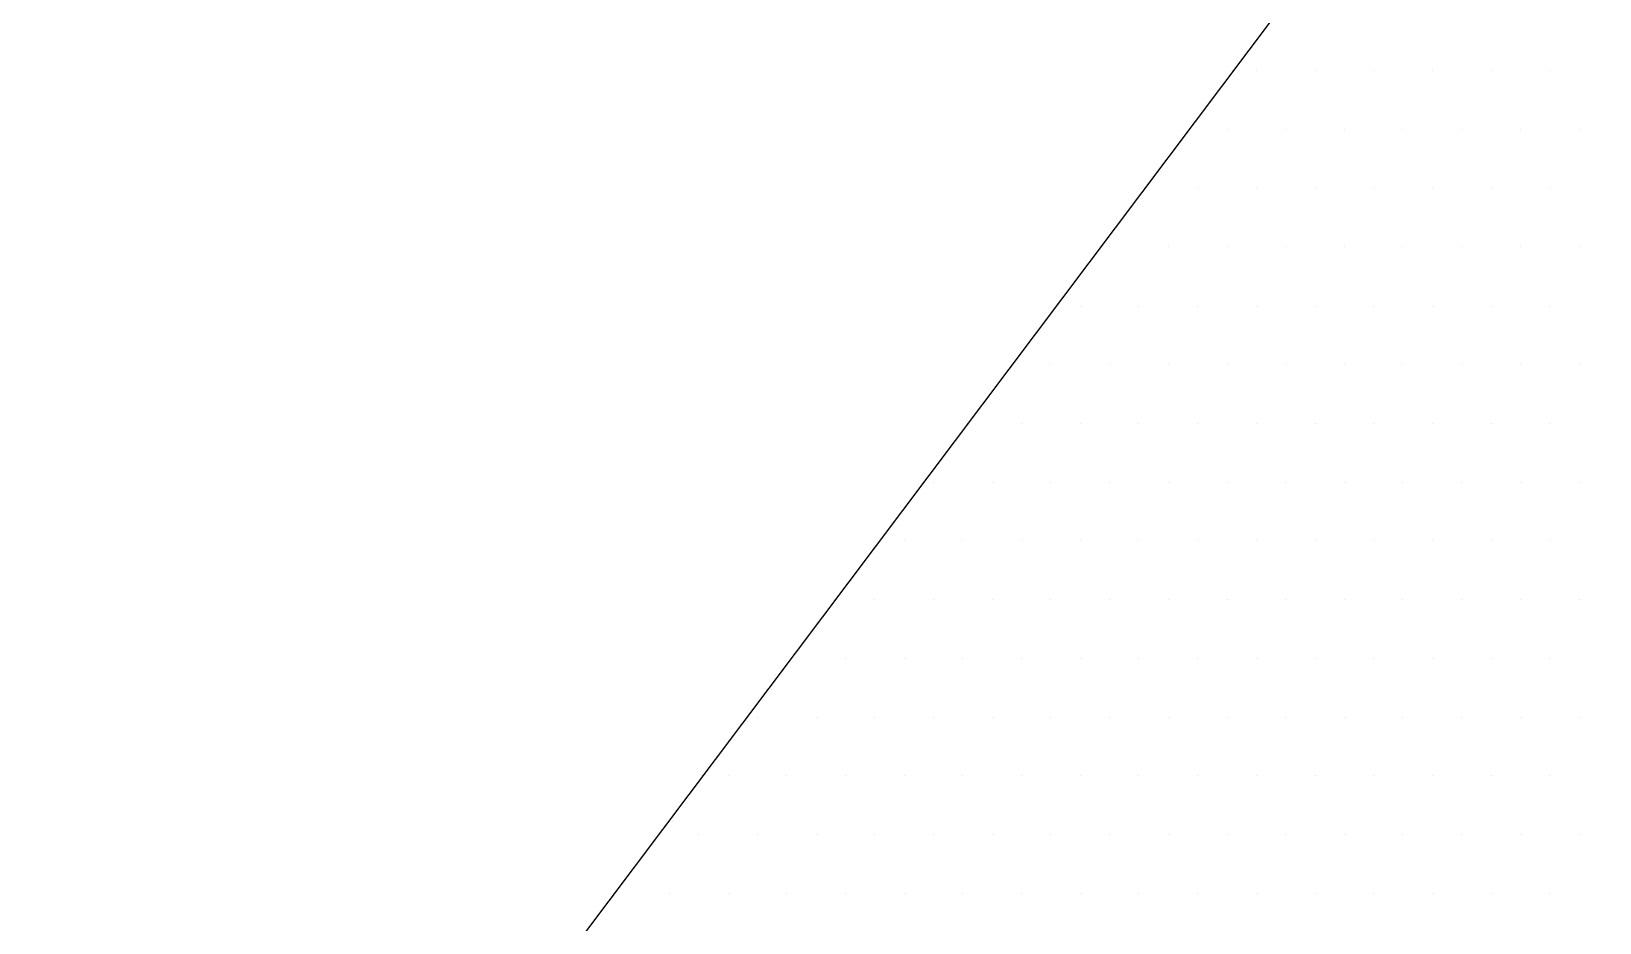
# Paper-space layout 'Layout1' of a CAD drawing. Extents: x -43 to 2298, y -18 to 768.
# Drawn here: x 1435.62 to 1438.071, y 75.698 to 77.09 of the extents above; entities that cross this region are included whole.
import ezdxf

# ---------------------------------------------------------------- set-up
doc = ezdxf.new("R2010")
doc.units = 0
doc.header["$LTSCALE"] = 2
doc.linetypes.add('CACHEX2', pattern=[0.75, 0.5, -0.25])
doc.layers.add('CARTOUCHE', color=7, linetype='Continuous')
doc.layers.add('LOGO', color=7, linetype='Continuous')

# ---------------------------------------------------------------- blocks, each defined once
blk = doc.blocks.new('A$C715108E3')
at = {"layer": 'LOGO', "color": 131}
for p, q in [((4.7579, -8.0102), (4.7579, -8.0102)), ((4.7952, -8.0102), (4.7952, -8.0102)), ((4.8868, -8.0102), (4.8868, -8.0102)), ((4.9788, -8.0102), (4.9788, -8.0102)), ((5.0705, -8.0102), (5.0705, -8.0102)), ((5.1621, -8.0102), (5.1621, -8.0102)), ((5.2538, -8.0102), (5.2538, -8.0102)), ((4.6887, -8.1026), (4.6887, -8.1026)), ((4.7492, -8.1026), (4.7492, -8.1026)), ((4.8413, -8.1026), (4.8413, -8.1026)), ((4.9329, -8.1026), (4.9329, -8.1026)), ((5.0242, -8.1026), (5.0242, -8.1026)), ((5.1164, -8.1026), (5.1164, -8.1026)), ((5.208, -8.1026), (5.208, -8.1026)), ((5.2993, -8.1026), (5.2993, -8.1026)), ((4.6197, -8.1941), (4.6197, -8.1941)), ((4.7035, -8.1941), (4.7035, -8.1941)), ((4.7952, -8.1941), (4.7952, -8.1941)), ((4.8868, -8.1941), (4.8868, -8.1941)), ((4.9788, -8.1941), (4.9788, -8.1941)), ((5.0705, -8.1941), (5.0705, -8.1941)), ((5.1621, -8.1941), (5.1621, -8.1941)), ((5.2538, -8.1941), (5.2538, -8.1941)), ((4.5506, -8.2855), (4.5506, -8.2855)), ((4.5659, -8.2855), (4.5659, -8.2855)), ((4.658, -8.2855), (4.658, -8.2855)), ((4.7492, -8.2855), (4.7492, -8.2855)), ((4.8413, -8.2855), (4.8413, -8.2855)), ((4.9329, -8.2855), (4.9329, -8.2855)), ((5.0242, -8.2855), (5.0242, -8.2855)), ((5.1164, -8.2855), (5.1164, -8.2855)), ((5.208, -8.2855), (5.208, -8.2855)), ((5.2993, -8.2855), (5.2993, -8.2855)), ((4.4814, -8.3777), (4.4814, -8.3777)), ((4.5202, -8.3777), (4.5202, -8.3777)), ((4.6115, -8.3777), (4.6115, -8.3777)), ((4.7035, -8.3777), (4.7035, -8.3777)), ((4.7952, -8.3777), (4.7952, -8.3777)), ((4.8868, -8.3777), (4.8868, -8.3777)), ((4.9788, -8.3777), (4.9788, -8.3777)), ((5.0705, -8.3777), (5.0705, -8.3777)), ((5.1621, -8.3777), (5.1621, -8.3777)), ((5.2538, -8.3777), (5.2538, -8.3777)), ((4.4125, -8.4692), (4.4125, -8.4692)), ((4.4739, -8.4692), (4.4739, -8.4692)), ((4.5659, -8.4692), (4.5659, -8.4692)), ((4.658, -8.4692), (4.658, -8.4692)), ((4.7492, -8.4692), (4.7492, -8.4692)), ((4.8413, -8.4692), (4.8413, -8.4692)), ((4.9329, -8.4692), (4.9329, -8.4692)), ((5.0242, -8.4692), (5.0242, -8.4692)), ((5.1164, -8.4692), (5.1164, -8.4692)), ((5.208, -8.4692), (5.208, -8.4692)), ((5.2993, -8.4692), (5.2993, -8.4692)), ((4.3433, -8.5607), (4.3433, -8.5607)), ((4.4282, -8.5607), (4.4282, -8.5607)), ((4.5202, -8.5607), (4.5202, -8.5607)), ((4.6115, -8.5607), (4.6115, -8.5607)), ((4.7035, -8.5607), (4.7035, -8.5607)), ((4.7952, -8.5607), (4.7952, -8.5607)), ((4.8868, -8.5607), (4.8868, -8.5607)), ((4.9788, -8.5607), (4.9788, -8.5607)), ((5.0705, -8.5607), (5.0705, -8.5607)), ((5.1621, -8.5607), (5.1621, -8.5607)), ((5.2538, -8.5607), (5.2538, -8.5607)), ((4.2745, -8.6529), (4.2745, -8.6529)), ((4.2906, -8.6529), (4.2906, -8.6529)), ((4.3827, -8.6529), (4.3827, -8.6529)), ((4.4739, -8.6529), (4.4739, -8.6529)), ((4.5659, -8.6529), (4.5659, -8.6529)), ((4.658, -8.6529), (4.658, -8.6529)), ((4.7492, -8.6529), (4.7492, -8.6529)), ((4.8413, -8.6529), (4.8413, -8.6529)), ((4.9329, -8.6529), (4.9329, -8.6529)), ((5.0242, -8.6529), (5.0242, -8.6529)), ((5.1164, -8.6529), (5.1164, -8.6529)), ((5.208, -8.6529), (5.208, -8.6529)), ((5.2993, -8.6529), (5.2993, -8.6529)), ((4.2054, -8.7443), (4.2054, -8.7443)), ((4.2445, -8.7443), (4.2445, -8.7443)), ((4.3364, -8.7443), (4.3364, -8.7443)), ((4.4282, -8.7443), (4.4282, -8.7443)), ((4.5202, -8.7443), (4.5202, -8.7443)), ((4.6115, -8.7443), (4.6115, -8.7443)), ((4.7035, -8.7443), (4.7035, -8.7443)), ((4.7952, -8.7443), (4.7952, -8.7443)), ((4.8868, -8.7443), (4.8868, -8.7443)), ((4.9788, -8.7443), (4.9788, -8.7443)), ((5.0705, -8.7443), (5.0705, -8.7443)), ((5.1621, -8.7443), (5.1621, -8.7443)), ((5.2538, -8.7443), (5.2538, -8.7443)), ((4.1362, -8.8356), (4.1362, -8.8356)), ((4.1988, -8.8356), (4.1988, -8.8356)), ((4.2906, -8.8356), (4.2906, -8.8356)), ((4.3827, -8.8356), (4.3827, -8.8356)), ((4.4739, -8.8356), (4.4739, -8.8356)), ((4.5659, -8.8356), (4.5659, -8.8356)), ((4.658, -8.8356), (4.658, -8.8356)), ((4.7492, -8.8356), (4.7492, -8.8356)), ((4.8413, -8.8356), (4.8413, -8.8356)), ((4.9329, -8.8356), (4.9329, -8.8356)), ((5.0242, -8.8356), (5.0242, -8.8356)), ((5.1164, -8.8356), (5.1164, -8.8356)), ((5.208, -8.8356), (5.208, -8.8356)), ((5.2993, -8.8356), (5.2993, -8.8356)), ((4.0672, -8.928), (4.0672, -8.928)), ((4.1531, -8.928), (4.1531, -8.928)), ((4.2445, -8.928), (4.2445, -8.928)), ((4.3364, -8.928), (4.3364, -8.928)), ((4.4282, -8.928), (4.4282, -8.928)), ((4.5202, -8.928), (4.5202, -8.928)), ((4.6115, -8.928), (4.6115, -8.928)), ((4.7035, -8.928), (4.7035, -8.928)), ((4.7952, -8.928), (4.7952, -8.928)), ((4.8868, -8.928), (4.8868, -8.928)), ((4.9788, -8.928), (4.9788, -8.928)), ((5.0705, -8.928), (5.0705, -8.928)), ((5.1621, -8.928), (5.1621, -8.928)), ((5.2538, -8.928), (5.2538, -8.928)), ((3.9983, -9.0196), (3.9983, -9.0196)), ((4.0155, -9.0196), (4.0155, -9.0196)), ((4.107, -9.0196), (4.107, -9.0196)), ((4.1988, -9.0196), (4.1988, -9.0196)), ((4.2906, -9.0196), (4.2906, -9.0196)), ((4.3827, -9.0196), (4.3827, -9.0196)), ((4.4739, -9.0196), (4.4739, -9.0196)), ((4.5659, -9.0196), (4.5659, -9.0196)), ((4.658, -9.0196), (4.658, -9.0196)), ((4.7492, -9.0196), (4.7492, -9.0196)), ((4.8413, -9.0196), (4.8413, -9.0196)), ((4.9329, -9.0196), (4.9329, -9.0196)), ((5.0242, -9.0196), (5.0242, -9.0196)), ((5.1164, -9.0196), (5.1164, -9.0196)), ((5.208, -9.0196), (5.208, -9.0196)), ((5.2993, -9.0196), (5.2993, -9.0196)), ((3.9289, -9.1109), (3.9289, -9.1109)), ((3.9694, -9.1109), (3.9694, -9.1109)), ((4.0612, -9.1109), (4.0612, -9.1109)), ((4.1531, -9.1109), (4.1531, -9.1109)), ((4.2445, -9.1109), (4.2445, -9.1109)), ((4.3364, -9.1109), (4.3364, -9.1109)), ((4.4282, -9.1109), (4.4282, -9.1109)), ((4.5202, -9.1109), (4.5202, -9.1109)), ((4.6115, -9.1109), (4.6115, -9.1109)), ((4.7035, -9.1109), (4.7035, -9.1109)), ((4.7952, -9.1109), (4.7952, -9.1109)), ((4.8868, -9.1109), (4.8868, -9.1109)), ((4.9788, -9.1109), (4.9788, -9.1109)), ((5.0705, -9.1109), (5.0705, -9.1109)), ((5.1621, -9.1109), (5.1621, -9.1109)), ((5.2538, -9.1109), (5.2538, -9.1109)), ((3.86, -9.2033), (3.86, -9.2033)), ((3.9237, -9.2033), (3.9237, -9.2033)), ((4.0155, -9.2033), (4.0155, -9.2033)), ((4.107, -9.2033), (4.107, -9.2033)), ((4.1988, -9.2033), (4.1988, -9.2033)), ((4.2906, -9.2033), (4.2906, -9.2033)), ((4.3827, -9.2033), (4.3827, -9.2033)), ((4.4739, -9.2033), (4.4739, -9.2033)), ((4.5659, -9.2033), (4.5659, -9.2033)), ((4.658, -9.2033), (4.658, -9.2033)), ((4.7492, -9.2033), (4.7492, -9.2033)), ((4.8413, -9.2033), (4.8413, -9.2033)), ((4.9329, -9.2033), (4.9329, -9.2033)), ((5.0242, -9.2033), (5.0242, -9.2033)), ((5.1164, -9.2033), (5.1164, -9.2033)), ((5.208, -9.2033), (5.208, -9.2033)), ((5.2993, -9.2033), (5.2993, -9.2033)), ((3.791, -9.2946), (3.791, -9.2946)), ((3.878, -9.2946), (3.878, -9.2946)), ((3.9694, -9.2946), (3.9694, -9.2946)), ((4.0612, -9.2946), (4.0612, -9.2946)), ((4.1531, -9.2946), (4.1531, -9.2946)), ((4.2445, -9.2946), (4.2445, -9.2946)), ((4.3364, -9.2946), (4.3364, -9.2946)), ((4.4282, -9.2946), (4.4282, -9.2946)), ((4.5202, -9.2946), (4.5202, -9.2946)), ((4.6115, -9.2946), (4.6115, -9.2946)), ((4.7035, -9.2946), (4.7035, -9.2946)), ((4.7952, -9.2946), (4.7952, -9.2946)), ((4.8868, -9.2946), (4.8868, -9.2946)), ((4.9788, -9.2946), (4.9788, -9.2946)), ((5.0705, -9.2946), (5.0705, -9.2946)), ((5.1621, -9.2946), (5.1621, -9.2946)), ((5.2538, -9.2946), (5.2538, -9.2946))]:
    blk.add_line(p, q, dxfattribs=at)
blk.add_lwpolyline([(0.2166, -18.8242), (-0.4061, -17.3082), (1.2857, -17.5115), (0.9202, -16.4826), (-0.461, -13.5406), (1.4536, -13.7453), (4.032, -19.4344), (5.206, -17.903), (3.3935, -13.9486), (6.3293, -14.2803), (6.4311, -12.6478), (3.5725, -12.29), (6.1505, -8.6671), (5.6155, -6.8715), (1.6586, -12.1279), (-1.9407, -12.0256)], dxfattribs=at)
blk = doc.blocks.new('A$C581E6685')
at = {"layer": 'LOGO', "color": 32, "linetype": 'CACHEX2', "ltscale": 1.5}
blk.add_ellipse((-38.0538, 23.8138), major_axis=(-19.0311, -3.534), ratio=0.590567, dxfattribs=at)
at = {"layer": 'LOGO', "color": 32}
blk.add_ellipse((-37.6144, 23.8499), major_axis=(-13.5768, -4.2839), ratio=0.791971, dxfattribs=at)
at = {"layer": 'CARTOUCHE'}
blk.add_blockref('A$C715108E3', (-31.6739, 36.3189), dxfattribs=at)

psp = doc.layouts.get("Layout1")

# ---------------------------------------------------------------- block references
at = {"layer": 'LOGO'}
psp.add_blockref('A$C581E6685', (1464.4133, 48.7195), dxfattribs=at)

doc.saveas('drawing.dxf')
